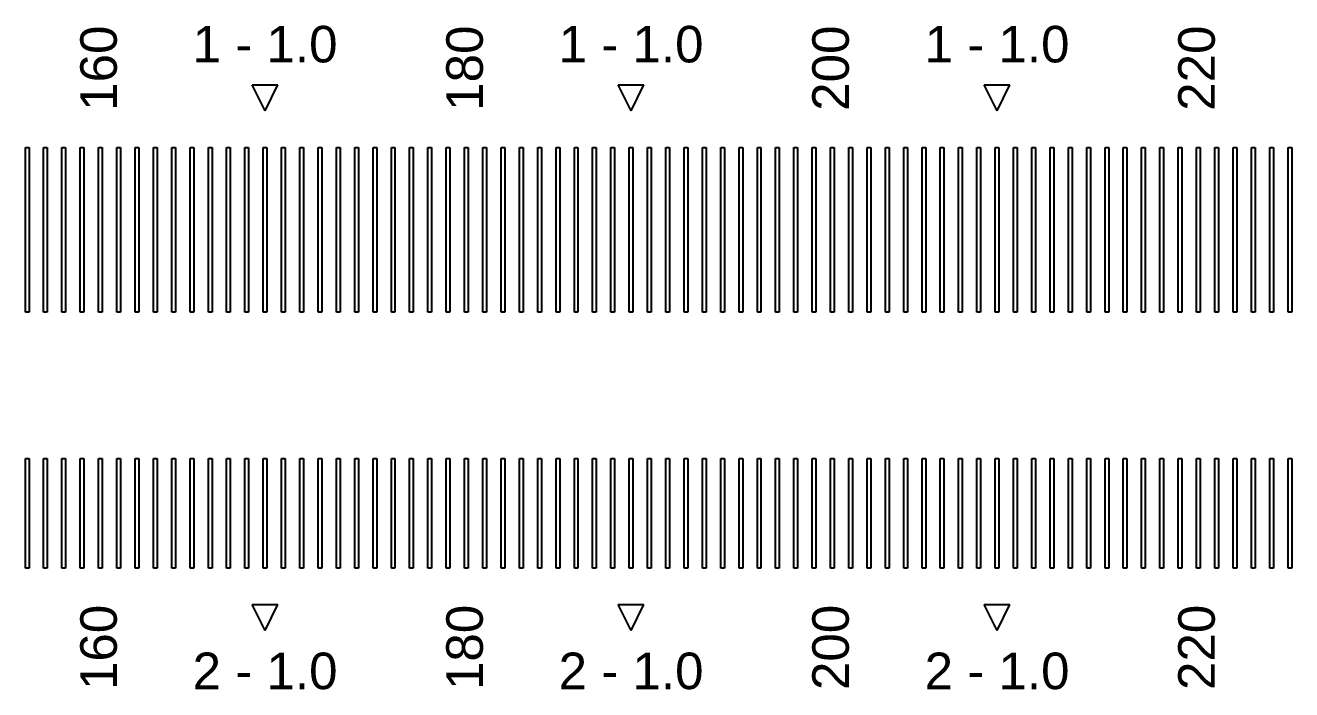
# Model space of a CAD drawing. Extents: x -24493 to 76507, y 84496 to 185496.
# Drawn here: x 29441.8 to 29787.8, y 155325.2 to 155506.7 of the extents above; entities that cross this region are included whole.
import ezdxf

# ---------------------------------------------------------------- set-up
doc = ezdxf.new("R2010")
doc.units = 13
doc.layers.add('CL - Label-1', color=120, linetype='Continuous')
doc.layers.add('CL - Label-2', color=132, linetype='Continuous')
doc.layers.add('CL - Sub-Micro', color=7, linetype='Continuous', true_color=0x47d1ff)
doc.styles.get("Standard").update_dxf_attribs({"font": 'arial.ttf'})

msp = doc.modelspace()

# ---------------------------------------------------------------- linework, layer by layer
at = {"layer": 'CL - Label-2'}
for p, q in [((29507.29, 155483.36), (29503.75, 155490.46)), ((29503.75, 155490.46), (29510.82, 155490.46)), ((29507.29, 155483.36), (29510.82, 155490.46)), ((29607.29, 155483.36), (29603.75, 155490.46)), ((29603.75, 155490.46), (29610.82, 155490.46)), ((29607.29, 155483.36), (29610.82, 155490.46)), ((29707.29, 155483.36), (29703.75, 155490.46)), ((29703.75, 155490.46), (29710.82, 155490.46)), ((29707.29, 155483.36), (29710.82, 155490.46)), ((29507.29, 155341.29), (29503.75, 155348.39)), ((29503.75, 155348.39), (29510.82, 155348.39)), ((29507.29, 155341.29), (29510.82, 155348.39)), ((29607.29, 155341.29), (29603.75, 155348.39)), ((29603.75, 155348.39), (29610.82, 155348.39)), ((29607.29, 155341.29), (29610.82, 155348.39)), ((29707.29, 155341.29), (29703.75, 155348.39)), ((29703.75, 155348.39), (29710.82, 155348.39)), ((29707.29, 155341.29), (29710.82, 155348.39))]:
    msp.add_line(p, q, dxfattribs=at)
at = {"layer": 'CL - Sub-Micro'}
for p, q in [((29441.79, 155473.36), (29442.79, 155473.36)), ((29441.79, 155428.36), (29441.79, 155473.36)), ((29442.79, 155473.36), (29442.79, 155428.36)), ((29446.79, 155473.36), (29447.79, 155473.36)), ((29446.79, 155428.36), (29446.79, 155473.36)), ((29447.79, 155473.36), (29447.79, 155428.36)), ((29451.79, 155473.36), (29452.79, 155473.36)), ((29451.79, 155428.36), (29451.79, 155473.36)), ((29452.79, 155473.36), (29452.79, 155428.36)), ((29456.79, 155473.36), (29457.79, 155473.36)), ((29456.79, 155428.36), (29456.79, 155473.36)), ((29457.79, 155473.36), (29457.79, 155428.36)), ((29461.79, 155473.36), (29462.79, 155473.36)), ((29461.79, 155428.36), (29461.79, 155473.36)), ((29462.79, 155473.36), (29462.79, 155428.36)), ((29466.79, 155473.36), (29467.79, 155473.36)), ((29466.79, 155428.36), (29466.79, 155473.36)), ((29467.79, 155473.36), (29467.79, 155428.36)), ((29471.79, 155473.36), (29472.79, 155473.36)), ((29471.79, 155428.36), (29471.79, 155473.36)), ((29472.79, 155473.36), (29472.79, 155428.36)), ((29476.79, 155473.36), (29477.79, 155473.36)), ((29476.79, 155428.36), (29476.79, 155473.36)), ((29477.79, 155473.36), (29477.79, 155428.36)), ((29481.79, 155473.36), (29482.79, 155473.36)), ((29481.79, 155428.36), (29481.79, 155473.36)), ((29482.79, 155473.36), (29482.79, 155428.36)), ((29486.79, 155473.36), (29487.79, 155473.36)), ((29486.79, 155428.36), (29486.79, 155473.36)), ((29487.79, 155473.36), (29487.79, 155428.36)), ((29491.79, 155473.36), (29492.79, 155473.36)), ((29491.79, 155428.36), (29491.79, 155473.36)), ((29492.79, 155473.36), (29492.79, 155428.36)), ((29496.79, 155473.36), (29497.79, 155473.36)), ((29496.79, 155428.36), (29496.79, 155473.36)), ((29497.79, 155473.36), (29497.79, 155428.36)), ((29501.79, 155473.36), (29502.79, 155473.36)), ((29501.79, 155428.36), (29501.79, 155473.36)), ((29502.79, 155473.36), (29502.79, 155428.36)), ((29506.79, 155473.36), (29507.79, 155473.36)), ((29506.79, 155428.36), (29506.79, 155473.36)), ((29507.79, 155473.36), (29507.79, 155428.36)), ((29511.79, 155473.36), (29512.79, 155473.36)), ((29511.79, 155428.36), (29511.79, 155473.36)), ((29512.79, 155473.36), (29512.79, 155428.36)), ((29516.79, 155473.36), (29517.79, 155473.36)), ((29516.79, 155428.36), (29516.79, 155473.36)), ((29517.79, 155473.36), (29517.79, 155428.36)), ((29521.79, 155473.36), (29522.79, 155473.36)), ((29521.79, 155428.36), (29521.79, 155473.36)), ((29522.79, 155473.36), (29522.79, 155428.36)), ((29526.79, 155473.36), (29527.79, 155473.36)), ((29526.79, 155428.36), (29526.79, 155473.36)), ((29527.79, 155473.36), (29527.79, 155428.36)), ((29531.79, 155473.36), (29532.79, 155473.36)), ((29531.79, 155428.36), (29531.79, 155473.36)), ((29532.79, 155473.36), (29532.79, 155428.36)), ((29536.79, 155473.36), (29537.79, 155473.36)), ((29536.79, 155428.36), (29536.79, 155473.36)), ((29537.79, 155473.36), (29537.79, 155428.36)), ((29541.79, 155473.36), (29542.79, 155473.36)), ((29541.79, 155428.36), (29541.79, 155473.36)), ((29542.79, 155473.36), (29542.79, 155428.36)), ((29546.79, 155473.36), (29547.79, 155473.36)), ((29546.79, 155428.36), (29546.79, 155473.36)), ((29547.79, 155473.36), (29547.79, 155428.36)), ((29551.79, 155473.36), (29552.79, 155473.36)), ((29551.79, 155428.36), (29551.79, 155473.36)), ((29552.79, 155473.36), (29552.79, 155428.36)), ((29556.79, 155473.36), (29557.79, 155473.36)), ((29556.79, 155428.36), (29556.79, 155473.36)), ((29557.79, 155473.36), (29557.79, 155428.36)), ((29561.79, 155473.36), (29562.79, 155473.36)), ((29561.79, 155428.36), (29561.79, 155473.36)), ((29562.79, 155473.36), (29562.79, 155428.36)), ((29566.79, 155473.36), (29567.79, 155473.36)), ((29566.79, 155428.36), (29566.79, 155473.36)), ((29567.79, 155473.36), (29567.79, 155428.36)), ((29571.79, 155473.36), (29572.79, 155473.36)), ((29571.79, 155428.36), (29571.79, 155473.36)), ((29572.79, 155473.36), (29572.79, 155428.36)), ((29576.79, 155473.36), (29577.79, 155473.36)), ((29576.79, 155428.36), (29576.79, 155473.36)), ((29577.79, 155473.36), (29577.79, 155428.36)), ((29581.79, 155473.36), (29582.79, 155473.36)), ((29581.79, 155428.36), (29581.79, 155473.36)), ((29582.79, 155473.36), (29582.79, 155428.36)), ((29586.79, 155473.36), (29587.79, 155473.36)), ((29586.79, 155428.36), (29586.79, 155473.36)), ((29587.79, 155473.36), (29587.79, 155428.36)), ((29591.79, 155473.36), (29592.79, 155473.36)), ((29591.79, 155428.36), (29591.79, 155473.36)), ((29592.79, 155473.36), (29592.79, 155428.36)), ((29596.79, 155473.36), (29597.79, 155473.36)), ((29596.79, 155428.36), (29596.79, 155473.36)), ((29597.79, 155473.36), (29597.79, 155428.36)), ((29601.79, 155473.36), (29602.79, 155473.36)), ((29601.79, 155428.36), (29601.79, 155473.36)), ((29602.79, 155473.36), (29602.79, 155428.36)), ((29606.79, 155473.36), (29607.79, 155473.36)), ((29606.79, 155428.36), (29606.79, 155473.36)), ((29607.79, 155473.36), (29607.79, 155428.36)), ((29611.79, 155473.36), (29612.79, 155473.36)), ((29611.79, 155428.36), (29611.79, 155473.36)), ((29612.79, 155473.36), (29612.79, 155428.36)), ((29616.79, 155473.36), (29617.79, 155473.36)), ((29616.79, 155428.36), (29616.79, 155473.36)), ((29617.79, 155473.36), (29617.79, 155428.36)), ((29621.79, 155473.36), (29622.79, 155473.36)), ((29621.79, 155428.36), (29621.79, 155473.36)), ((29622.79, 155473.36), (29622.79, 155428.36)), ((29626.79, 155473.36), (29627.79, 155473.36)), ((29626.79, 155428.36), (29626.79, 155473.36)), ((29627.79, 155473.36), (29627.79, 155428.36)), ((29631.79, 155473.36), (29632.79, 155473.36)), ((29631.79, 155428.36), (29631.79, 155473.36)), ((29632.79, 155473.36), (29632.79, 155428.36)), ((29636.79, 155473.36), (29637.79, 155473.36)), ((29636.79, 155428.36), (29636.79, 155473.36)), ((29637.79, 155473.36), (29637.79, 155428.36)), ((29641.79, 155473.36), (29642.79, 155473.36)), ((29641.79, 155428.36), (29641.79, 155473.36)), ((29642.79, 155473.36), (29642.79, 155428.36)), ((29646.79, 155473.36), (29647.79, 155473.36)), ((29646.79, 155428.36), (29646.79, 155473.36)), ((29647.79, 155473.36), (29647.79, 155428.36)), ((29651.79, 155473.36), (29652.79, 155473.36)), ((29651.79, 155428.36), (29651.79, 155473.36)), ((29652.79, 155473.36), (29652.79, 155428.36)), ((29656.79, 155473.36), (29657.79, 155473.36)), ((29656.79, 155428.36), (29656.79, 155473.36)), ((29657.79, 155473.36), (29657.79, 155428.36)), ((29661.79, 155473.36), (29662.79, 155473.36)), ((29661.79, 155428.36), (29661.79, 155473.36)), ((29662.79, 155473.36), (29662.79, 155428.36)), ((29666.79, 155473.36), (29667.79, 155473.36)), ((29666.79, 155428.36), (29666.79, 155473.36)), ((29667.79, 155473.36), (29667.79, 155428.36)), ((29671.79, 155473.36), (29672.79, 155473.36)), ((29671.79, 155428.36), (29671.79, 155473.36)), ((29672.79, 155473.36), (29672.79, 155428.36)), ((29676.79, 155473.36), (29677.79, 155473.36)), ((29676.79, 155428.36), (29676.79, 155473.36)), ((29677.79, 155473.36), (29677.79, 155428.36)), ((29681.79, 155473.36), (29682.79, 155473.36)), ((29681.79, 155428.36), (29681.79, 155473.36)), ((29682.79, 155473.36), (29682.79, 155428.36)), ((29686.79, 155473.36), (29687.79, 155473.36)), ((29686.79, 155428.36), (29686.79, 155473.36)), ((29687.79, 155473.36), (29687.79, 155428.36)), ((29691.79, 155473.36), (29692.79, 155473.36)), ((29691.79, 155428.36), (29691.79, 155473.36)), ((29692.79, 155473.36), (29692.79, 155428.36)), ((29696.79, 155473.36), (29697.79, 155473.36)), ((29696.79, 155428.36), (29696.79, 155473.36)), ((29697.79, 155473.36), (29697.79, 155428.36)), ((29701.79, 155473.36), (29702.79, 155473.36)), ((29701.79, 155428.36), (29701.79, 155473.36)), ((29702.79, 155473.36), (29702.79, 155428.36)), ((29706.79, 155473.36), (29707.79, 155473.36)), ((29706.79, 155428.36), (29706.79, 155473.36)), ((29707.79, 155473.36), (29707.79, 155428.36)), ((29711.79, 155473.36), (29712.79, 155473.36)), ((29711.79, 155428.36), (29711.79, 155473.36)), ((29712.79, 155473.36), (29712.79, 155428.36)), ((29716.79, 155473.36), (29717.79, 155473.36)), ((29716.79, 155428.36), (29716.79, 155473.36)), ((29717.79, 155473.36), (29717.79, 155428.36)), ((29721.79, 155473.36), (29722.79, 155473.36)), ((29721.79, 155428.36), (29721.79, 155473.36)), ((29722.79, 155473.36), (29722.79, 155428.36)), ((29726.79, 155473.36), (29727.79, 155473.36)), ((29726.79, 155428.36), (29726.79, 155473.36)), ((29727.79, 155473.36), (29727.79, 155428.36)), ((29731.79, 155473.36), (29732.79, 155473.36)), ((29731.79, 155428.36), (29731.79, 155473.36)), ((29732.79, 155473.36), (29732.79, 155428.36)), ((29736.79, 155473.36), (29737.79, 155473.36)), ((29736.79, 155428.36), (29736.79, 155473.36)), ((29737.79, 155473.36), (29737.79, 155428.36)), ((29741.79, 155473.36), (29742.79, 155473.36)), ((29741.79, 155428.36), (29741.79, 155473.36)), ((29742.79, 155473.36), (29742.79, 155428.36)), ((29746.79, 155473.36), (29747.79, 155473.36)), ((29746.79, 155428.36), (29746.79, 155473.36)), ((29747.79, 155473.36), (29747.79, 155428.36)), ((29751.79, 155473.36), (29752.79, 155473.36)), ((29751.79, 155428.36), (29751.79, 155473.36)), ((29752.79, 155473.36), (29752.79, 155428.36)), ((29756.79, 155473.36), (29757.79, 155473.36)), ((29756.79, 155428.36), (29756.79, 155473.36)), ((29757.79, 155473.36), (29757.79, 155428.36)), ((29761.79, 155473.36), (29762.79, 155473.36)), ((29761.79, 155428.36), (29761.79, 155473.36)), ((29762.79, 155473.36), (29762.79, 155428.36)), ((29766.79, 155473.36), (29767.79, 155473.36)), ((29766.79, 155428.36), (29766.79, 155473.36)), ((29767.79, 155473.36), (29767.79, 155428.36)), ((29771.79, 155473.36), (29772.79, 155473.36)), ((29771.79, 155428.36), (29771.79, 155473.36)), ((29772.79, 155473.36), (29772.79, 155428.36)), ((29776.79, 155473.36), (29777.79, 155473.36)), ((29776.79, 155428.36), (29776.79, 155473.36)), ((29777.79, 155473.36), (29777.79, 155428.36)), ((29781.79, 155473.36), (29782.79, 155473.36)), ((29781.79, 155428.36), (29781.79, 155473.36)), ((29782.79, 155473.36), (29782.79, 155428.36)), ((29786.79, 155473.36), (29787.79, 155473.36)), ((29786.79, 155428.36), (29786.79, 155473.36)), ((29787.79, 155473.36), (29787.79, 155428.36)), ((29442.79, 155428.36), (29441.79, 155428.36)), ((29447.79, 155428.36), (29446.79, 155428.36)), ((29452.79, 155428.36), (29451.79, 155428.36)), ((29457.79, 155428.36), (29456.79, 155428.36)), ((29462.79, 155428.36), (29461.79, 155428.36)), ((29467.79, 155428.36), (29466.79, 155428.36)), ((29472.79, 155428.36), (29471.79, 155428.36)), ((29477.79, 155428.36), (29476.79, 155428.36)), ((29482.79, 155428.36), (29481.79, 155428.36)), ((29487.79, 155428.36), (29486.79, 155428.36)), ((29492.79, 155428.36), (29491.79, 155428.36)), ((29497.79, 155428.36), (29496.79, 155428.36)), ((29502.79, 155428.36), (29501.79, 155428.36)), ((29507.79, 155428.36), (29506.79, 155428.36)), ((29512.79, 155428.36), (29511.79, 155428.36)), ((29517.79, 155428.36), (29516.79, 155428.36)), ((29522.79, 155428.36), (29521.79, 155428.36)), ((29527.79, 155428.36), (29526.79, 155428.36)), ((29532.79, 155428.36), (29531.79, 155428.36)), ((29537.79, 155428.36), (29536.79, 155428.36)), ((29542.79, 155428.36), (29541.79, 155428.36)), ((29547.79, 155428.36), (29546.79, 155428.36)), ((29552.79, 155428.36), (29551.79, 155428.36)), ((29557.79, 155428.36), (29556.79, 155428.36)), ((29562.79, 155428.36), (29561.79, 155428.36)), ((29567.79, 155428.36), (29566.79, 155428.36)), ((29572.79, 155428.36), (29571.79, 155428.36)), ((29577.79, 155428.36), (29576.79, 155428.36)), ((29582.79, 155428.36), (29581.79, 155428.36)), ((29587.79, 155428.36), (29586.79, 155428.36)), ((29592.79, 155428.36), (29591.79, 155428.36)), ((29597.79, 155428.36), (29596.79, 155428.36)), ((29602.79, 155428.36), (29601.79, 155428.36)), ((29607.79, 155428.36), (29606.79, 155428.36)), ((29612.79, 155428.36), (29611.79, 155428.36)), ((29617.79, 155428.36), (29616.79, 155428.36)), ((29622.79, 155428.36), (29621.79, 155428.36)), ((29627.79, 155428.36), (29626.79, 155428.36)), ((29632.79, 155428.36), (29631.79, 155428.36)), ((29637.79, 155428.36), (29636.79, 155428.36)), ((29642.79, 155428.36), (29641.79, 155428.36)), ((29647.79, 155428.36), (29646.79, 155428.36)), ((29652.79, 155428.36), (29651.79, 155428.36)), ((29657.79, 155428.36), (29656.79, 155428.36)), ((29662.79, 155428.36), (29661.79, 155428.36)), ((29667.79, 155428.36), (29666.79, 155428.36)), ((29672.79, 155428.36), (29671.79, 155428.36)), ((29677.79, 155428.36), (29676.79, 155428.36)), ((29682.79, 155428.36), (29681.79, 155428.36)), ((29687.79, 155428.36), (29686.79, 155428.36)), ((29692.79, 155428.36), (29691.79, 155428.36)), ((29697.79, 155428.36), (29696.79, 155428.36)), ((29702.79, 155428.36), (29701.79, 155428.36)), ((29707.79, 155428.36), (29706.79, 155428.36)), ((29712.79, 155428.36), (29711.79, 155428.36)), ((29717.79, 155428.36), (29716.79, 155428.36)), ((29722.79, 155428.36), (29721.79, 155428.36)), ((29727.79, 155428.36), (29726.79, 155428.36)), ((29732.79, 155428.36), (29731.79, 155428.36)), ((29737.79, 155428.36), (29736.79, 155428.36)), ((29742.79, 155428.36), (29741.79, 155428.36)), ((29747.79, 155428.36), (29746.79, 155428.36)), ((29752.79, 155428.36), (29751.79, 155428.36)), ((29757.79, 155428.36), (29756.79, 155428.36)), ((29762.79, 155428.36), (29761.79, 155428.36)), ((29767.79, 155428.36), (29766.79, 155428.36)), ((29772.79, 155428.36), (29771.79, 155428.36)), ((29777.79, 155428.36), (29776.79, 155428.36)), ((29782.79, 155428.36), (29781.79, 155428.36)), ((29787.79, 155428.36), (29786.79, 155428.36)), ((29441.79, 155388.36), (29442.79, 155388.36)), ((29441.79, 155358.36), (29441.79, 155388.36)), ((29442.79, 155388.36), (29442.79, 155358.36)), ((29446.79, 155388.36), (29447.79, 155388.36)), ((29446.79, 155358.36), (29446.79, 155388.36)), ((29447.79, 155388.36), (29447.79, 155358.36)), ((29451.79, 155388.36), (29452.79, 155388.36)), ((29451.79, 155358.36), (29451.79, 155388.36)), ((29452.79, 155388.36), (29452.79, 155358.36)), ((29456.79, 155388.36), (29457.79, 155388.36)), ((29456.79, 155358.36), (29456.79, 155388.36)), ((29457.79, 155388.36), (29457.79, 155358.36)), ((29461.79, 155388.36), (29462.79, 155388.36)), ((29461.79, 155358.36), (29461.79, 155388.36)), ((29462.79, 155388.36), (29462.79, 155358.36)), ((29466.79, 155388.36), (29467.79, 155388.36)), ((29466.79, 155358.36), (29466.79, 155388.36)), ((29467.79, 155388.36), (29467.79, 155358.36)), ((29471.79, 155388.36), (29472.79, 155388.36)), ((29471.79, 155358.36), (29471.79, 155388.36)), ((29472.79, 155388.36), (29472.79, 155358.36)), ((29476.79, 155388.36), (29477.79, 155388.36)), ((29476.79, 155358.36), (29476.79, 155388.36)), ((29477.79, 155388.36), (29477.79, 155358.36)), ((29481.79, 155388.36), (29482.79, 155388.36)), ((29481.79, 155358.36), (29481.79, 155388.36)), ((29482.79, 155388.36), (29482.79, 155358.36)), ((29486.79, 155388.36), (29487.79, 155388.36)), ((29486.79, 155358.36), (29486.79, 155388.36)), ((29487.79, 155388.36), (29487.79, 155358.36)), ((29491.79, 155388.36), (29492.79, 155388.36)), ((29491.79, 155358.36), (29491.79, 155388.36)), ((29492.79, 155388.36), (29492.79, 155358.36)), ((29496.79, 155388.36), (29497.79, 155388.36)), ((29496.79, 155358.36), (29496.79, 155388.36)), ((29497.79, 155388.36), (29497.79, 155358.36)), ((29501.79, 155388.36), (29502.79, 155388.36)), ((29501.79, 155358.36), (29501.79, 155388.36)), ((29502.79, 155388.36), (29502.79, 155358.36)), ((29506.79, 155388.36), (29507.79, 155388.36)), ((29506.79, 155358.36), (29506.79, 155388.36)), ((29507.79, 155388.36), (29507.79, 155358.36)), ((29511.79, 155388.36), (29512.79, 155388.36)), ((29511.79, 155358.36), (29511.79, 155388.36)), ((29512.79, 155388.36), (29512.79, 155358.36)), ((29516.79, 155388.36), (29517.79, 155388.36)), ((29516.79, 155358.36), (29516.79, 155388.36)), ((29517.79, 155388.36), (29517.79, 155358.36)), ((29521.79, 155388.36), (29522.79, 155388.36)), ((29521.79, 155358.36), (29521.79, 155388.36)), ((29522.79, 155388.36), (29522.79, 155358.36)), ((29526.79, 155388.36), (29527.79, 155388.36)), ((29526.79, 155358.36), (29526.79, 155388.36)), ((29527.79, 155388.36), (29527.79, 155358.36)), ((29531.79, 155388.36), (29532.79, 155388.36)), ((29531.79, 155358.36), (29531.79, 155388.36)), ((29532.79, 155388.36), (29532.79, 155358.36)), ((29536.79, 155388.36), (29537.79, 155388.36)), ((29536.79, 155358.36), (29536.79, 155388.36)), ((29537.79, 155388.36), (29537.79, 155358.36)), ((29541.79, 155388.36), (29542.79, 155388.36)), ((29541.79, 155358.36), (29541.79, 155388.36)), ((29542.79, 155388.36), (29542.79, 155358.36)), ((29546.79, 155388.36), (29547.79, 155388.36)), ((29546.79, 155358.36), (29546.79, 155388.36)), ((29547.79, 155388.36), (29547.79, 155358.36)), ((29551.79, 155388.36), (29552.79, 155388.36)), ((29551.79, 155358.36), (29551.79, 155388.36)), ((29552.79, 155388.36), (29552.79, 155358.36)), ((29556.79, 155388.36), (29557.79, 155388.36)), ((29556.79, 155358.36), (29556.79, 155388.36)), ((29557.79, 155388.36), (29557.79, 155358.36)), ((29561.79, 155388.36), (29562.79, 155388.36)), ((29561.79, 155358.36), (29561.79, 155388.36)), ((29562.79, 155388.36), (29562.79, 155358.36)), ((29566.79, 155388.36), (29567.79, 155388.36)), ((29566.79, 155358.36), (29566.79, 155388.36)), ((29567.79, 155388.36), (29567.79, 155358.36)), ((29571.79, 155388.36), (29572.79, 155388.36)), ((29571.79, 155358.36), (29571.79, 155388.36)), ((29572.79, 155388.36), (29572.79, 155358.36)), ((29576.79, 155388.36), (29577.79, 155388.36)), ((29576.79, 155358.36), (29576.79, 155388.36)), ((29577.79, 155388.36), (29577.79, 155358.36)), ((29581.79, 155388.36), (29582.79, 155388.36)), ((29581.79, 155358.36), (29581.79, 155388.36)), ((29582.79, 155388.36), (29582.79, 155358.36)), ((29586.79, 155388.36), (29587.79, 155388.36)), ((29586.79, 155358.36), (29586.79, 155388.36)), ((29587.79, 155388.36), (29587.79, 155358.36)), ((29591.79, 155388.36), (29592.79, 155388.36)), ((29591.79, 155358.36), (29591.79, 155388.36)), ((29592.79, 155388.36), (29592.79, 155358.36)), ((29596.79, 155388.36), (29597.79, 155388.36)), ((29596.79, 155358.36), (29596.79, 155388.36)), ((29597.79, 155388.36), (29597.79, 155358.36)), ((29601.79, 155388.36), (29602.79, 155388.36)), ((29601.79, 155358.36), (29601.79, 155388.36)), ((29602.79, 155388.36), (29602.79, 155358.36)), ((29606.79, 155388.36), (29607.79, 155388.36)), ((29606.79, 155358.36), (29606.79, 155388.36)), ((29607.79, 155388.36), (29607.79, 155358.36)), ((29611.79, 155388.36), (29612.79, 155388.36)), ((29611.79, 155358.36), (29611.79, 155388.36)), ((29612.79, 155388.36), (29612.79, 155358.36)), ((29616.79, 155388.36), (29617.79, 155388.36)), ((29616.79, 155358.36), (29616.79, 155388.36)), ((29617.79, 155388.36), (29617.79, 155358.36)), ((29621.79, 155388.36), (29622.79, 155388.36)), ((29621.79, 155358.36), (29621.79, 155388.36)), ((29622.79, 155388.36), (29622.79, 155358.36)), ((29626.79, 155388.36), (29627.79, 155388.36)), ((29626.79, 155358.36), (29626.79, 155388.36)), ((29627.79, 155388.36), (29627.79, 155358.36)), ((29631.79, 155388.36), (29632.79, 155388.36)), ((29631.79, 155358.36), (29631.79, 155388.36)), ((29632.79, 155388.36), (29632.79, 155358.36)), ((29636.79, 155388.36), (29637.79, 155388.36)), ((29636.79, 155358.36), (29636.79, 155388.36)), ((29637.79, 155388.36), (29637.79, 155358.36)), ((29641.79, 155388.36), (29642.79, 155388.36)), ((29641.79, 155358.36), (29641.79, 155388.36)), ((29642.79, 155388.36), (29642.79, 155358.36)), ((29646.79, 155388.36), (29647.79, 155388.36)), ((29646.79, 155358.36), (29646.79, 155388.36)), ((29647.79, 155388.36), (29647.79, 155358.36)), ((29651.79, 155388.36), (29652.79, 155388.36)), ((29651.79, 155358.36), (29651.79, 155388.36)), ((29652.79, 155388.36), (29652.79, 155358.36)), ((29656.79, 155388.36), (29657.79, 155388.36)), ((29656.79, 155358.36), (29656.79, 155388.36)), ((29657.79, 155388.36), (29657.79, 155358.36)), ((29661.79, 155388.36), (29662.79, 155388.36)), ((29661.79, 155358.36), (29661.79, 155388.36)), ((29662.79, 155388.36), (29662.79, 155358.36)), ((29666.79, 155388.36), (29667.79, 155388.36)), ((29666.79, 155358.36), (29666.79, 155388.36)), ((29667.79, 155388.36), (29667.79, 155358.36)), ((29671.79, 155388.36), (29672.79, 155388.36)), ((29671.79, 155358.36), (29671.79, 155388.36)), ((29672.79, 155388.36), (29672.79, 155358.36)), ((29676.79, 155388.36), (29677.79, 155388.36)), ((29676.79, 155358.36), (29676.79, 155388.36)), ((29677.79, 155388.36), (29677.79, 155358.36)), ((29681.79, 155388.36), (29682.79, 155388.36)), ((29681.79, 155358.36), (29681.79, 155388.36)), ((29682.79, 155388.36), (29682.79, 155358.36)), ((29686.79, 155388.36), (29687.79, 155388.36)), ((29686.79, 155358.36), (29686.79, 155388.36)), ((29687.79, 155388.36), (29687.79, 155358.36)), ((29691.79, 155388.36), (29692.79, 155388.36)), ((29691.79, 155358.36), (29691.79, 155388.36)), ((29692.79, 155388.36), (29692.79, 155358.36)), ((29696.79, 155388.36), (29697.79, 155388.36)), ((29696.79, 155358.36), (29696.79, 155388.36)), ((29697.79, 155388.36), (29697.79, 155358.36)), ((29701.79, 155388.36), (29702.79, 155388.36)), ((29701.79, 155358.36), (29701.79, 155388.36)), ((29702.79, 155388.36), (29702.79, 155358.36)), ((29706.79, 155388.36), (29707.79, 155388.36)), ((29706.79, 155358.36), (29706.79, 155388.36)), ((29707.79, 155388.36), (29707.79, 155358.36)), ((29711.79, 155388.36), (29712.79, 155388.36)), ((29711.79, 155358.36), (29711.79, 155388.36)), ((29712.79, 155388.36), (29712.79, 155358.36)), ((29716.79, 155388.36), (29717.79, 155388.36)), ((29716.79, 155358.36), (29716.79, 155388.36)), ((29717.79, 155388.36), (29717.79, 155358.36)), ((29721.79, 155388.36), (29722.79, 155388.36)), ((29721.79, 155358.36), (29721.79, 155388.36)), ((29722.79, 155388.36), (29722.79, 155358.36)), ((29726.79, 155388.36), (29727.79, 155388.36)), ((29726.79, 155358.36), (29726.79, 155388.36)), ((29727.79, 155388.36), (29727.79, 155358.36)), ((29731.79, 155388.36), (29732.79, 155388.36)), ((29731.79, 155358.36), (29731.79, 155388.36)), ((29732.79, 155388.36), (29732.79, 155358.36)), ((29736.79, 155388.36), (29737.79, 155388.36)), ((29736.79, 155358.36), (29736.79, 155388.36)), ((29737.79, 155388.36), (29737.79, 155358.36)), ((29741.79, 155388.36), (29742.79, 155388.36)), ((29741.79, 155358.36), (29741.79, 155388.36)), ((29742.79, 155388.36), (29742.79, 155358.36)), ((29746.79, 155388.36), (29747.79, 155388.36)), ((29746.79, 155358.36), (29746.79, 155388.36)), ((29747.79, 155388.36), (29747.79, 155358.36)), ((29751.79, 155388.36), (29752.79, 155388.36)), ((29751.79, 155358.36), (29751.79, 155388.36)), ((29752.79, 155388.36), (29752.79, 155358.36)), ((29756.79, 155388.36), (29757.79, 155388.36)), ((29756.79, 155358.36), (29756.79, 155388.36)), ((29757.79, 155388.36), (29757.79, 155358.36)), ((29761.79, 155388.36), (29762.79, 155388.36)), ((29761.79, 155358.36), (29761.79, 155388.36)), ((29762.79, 155388.36), (29762.79, 155358.36)), ((29766.79, 155388.36), (29767.79, 155388.36)), ((29766.79, 155358.36), (29766.79, 155388.36)), ((29767.79, 155388.36), (29767.79, 155358.36)), ((29771.79, 155388.36), (29772.79, 155388.36)), ((29771.79, 155358.36), (29771.79, 155388.36)), ((29772.79, 155388.36), (29772.79, 155358.36)), ((29776.79, 155388.36), (29777.79, 155388.36)), ((29776.79, 155358.36), (29776.79, 155388.36)), ((29777.79, 155388.36), (29777.79, 155358.36)), ((29781.79, 155388.36), (29782.79, 155388.36)), ((29781.79, 155358.36), (29781.79, 155388.36)), ((29782.79, 155388.36), (29782.79, 155358.36)), ((29786.79, 155388.36), (29787.79, 155388.36)), ((29786.79, 155358.36), (29786.79, 155388.36)), ((29787.79, 155388.36), (29787.79, 155358.36)), ((29442.79, 155358.36), (29441.79, 155358.36)), ((29447.79, 155358.36), (29446.79, 155358.36)), ((29452.79, 155358.36), (29451.79, 155358.36)), ((29457.79, 155358.36), (29456.79, 155358.36)), ((29462.79, 155358.36), (29461.79, 155358.36)), ((29467.79, 155358.36), (29466.79, 155358.36)), ((29472.79, 155358.36), (29471.79, 155358.36)), ((29477.79, 155358.36), (29476.79, 155358.36)), ((29482.79, 155358.36), (29481.79, 155358.36)), ((29487.79, 155358.36), (29486.79, 155358.36)), ((29492.79, 155358.36), (29491.79, 155358.36)), ((29497.79, 155358.36), (29496.79, 155358.36)), ((29502.79, 155358.36), (29501.79, 155358.36)), ((29507.79, 155358.36), (29506.79, 155358.36)), ((29512.79, 155358.36), (29511.79, 155358.36)), ((29517.79, 155358.36), (29516.79, 155358.36)), ((29522.79, 155358.36), (29521.79, 155358.36)), ((29527.79, 155358.36), (29526.79, 155358.36)), ((29532.79, 155358.36), (29531.79, 155358.36)), ((29537.79, 155358.36), (29536.79, 155358.36)), ((29542.79, 155358.36), (29541.79, 155358.36)), ((29547.79, 155358.36), (29546.79, 155358.36)), ((29552.79, 155358.36), (29551.79, 155358.36)), ((29557.79, 155358.36), (29556.79, 155358.36)), ((29562.79, 155358.36), (29561.79, 155358.36)), ((29567.79, 155358.36), (29566.79, 155358.36)), ((29572.79, 155358.36), (29571.79, 155358.36)), ((29577.79, 155358.36), (29576.79, 155358.36)), ((29582.79, 155358.36), (29581.79, 155358.36)), ((29587.79, 155358.36), (29586.79, 155358.36)), ((29592.79, 155358.36), (29591.79, 155358.36)), ((29597.79, 155358.36), (29596.79, 155358.36)), ((29602.79, 155358.36), (29601.79, 155358.36)), ((29607.79, 155358.36), (29606.79, 155358.36)), ((29612.79, 155358.36), (29611.79, 155358.36)), ((29617.79, 155358.36), (29616.79, 155358.36)), ((29622.79, 155358.36), (29621.79, 155358.36)), ((29627.79, 155358.36), (29626.79, 155358.36)), ((29632.79, 155358.36), (29631.79, 155358.36)), ((29637.79, 155358.36), (29636.79, 155358.36)), ((29642.79, 155358.36), (29641.79, 155358.36)), ((29647.79, 155358.36), (29646.79, 155358.36)), ((29652.79, 155358.36), (29651.79, 155358.36)), ((29657.79, 155358.36), (29656.79, 155358.36)), ((29662.79, 155358.36), (29661.79, 155358.36)), ((29667.79, 155358.36), (29666.79, 155358.36)), ((29672.79, 155358.36), (29671.79, 155358.36)), ((29677.79, 155358.36), (29676.79, 155358.36)), ((29682.79, 155358.36), (29681.79, 155358.36)), ((29687.79, 155358.36), (29686.79, 155358.36)), ((29692.79, 155358.36), (29691.79, 155358.36)), ((29697.79, 155358.36), (29696.79, 155358.36)), ((29702.79, 155358.36), (29701.79, 155358.36)), ((29707.79, 155358.36), (29706.79, 155358.36)), ((29712.79, 155358.36), (29711.79, 155358.36)), ((29717.79, 155358.36), (29716.79, 155358.36)), ((29722.79, 155358.36), (29721.79, 155358.36)), ((29727.79, 155358.36), (29726.79, 155358.36)), ((29732.79, 155358.36), (29731.79, 155358.36)), ((29737.79, 155358.36), (29736.79, 155358.36)), ((29742.79, 155358.36), (29741.79, 155358.36)), ((29747.79, 155358.36), (29746.79, 155358.36)), ((29752.79, 155358.36), (29751.79, 155358.36)), ((29757.79, 155358.36), (29756.79, 155358.36)), ((29762.79, 155358.36), (29761.79, 155358.36)), ((29767.79, 155358.36), (29766.79, 155358.36)), ((29772.79, 155358.36), (29771.79, 155358.36)), ((29777.79, 155358.36), (29776.79, 155358.36)), ((29782.79, 155358.36), (29781.79, 155358.36)), ((29787.79, 155358.36), (29786.79, 155358.36))]:
    msp.add_line(p, q, dxfattribs=at)

# ---------------------------------------------------------------- texts
at = {"layer": 'CL - Label-1', "char_height": 10, "rotation": 90}
for s, insert, attachment_point in [('160', (29456.79, 155483.36), 1), ('180', (29556.79, 155483.36), 1), ('200', (29656.79, 155483.36), 1), ('220', (29756.79, 155483.36), 1), ('160', (29456.79, 155348.36), 3), ('180', (29556.79, 155348.36), 3), ('200', (29656.79, 155348.36), 3), ('220', (29756.79, 155348.36), 3)]:
    msp.add_mtext_dynamic_manual_height_columns(s, width=21.565, gutter_width=12.5, heights=[8.55], dxfattribs=dict(at, insert=insert, attachment_point=attachment_point))
at = {"layer": 'CL - Label-2', "char_height": 10}
for s, insert, attachment_point in [('1 - 1.0', (29507.29, 155496.44), 8), ('1 - 1.0', (29607.29, 155496.44), 8), ('1 - 1.0', (29707.29, 155496.44), 8), ('2 - 1.0', (29507.29, 155335.29), 2), ('2 - 1.0', (29607.29, 155335.29), 2), ('2 - 1.0', (29707.29, 155335.29), 2)]:
    msp.add_mtext_dynamic_manual_height_columns(s, width=52.3045, gutter_width=12.5, heights=[18.11], dxfattribs=dict(at, insert=insert, attachment_point=attachment_point))

doc.saveas('drawing.dxf')
